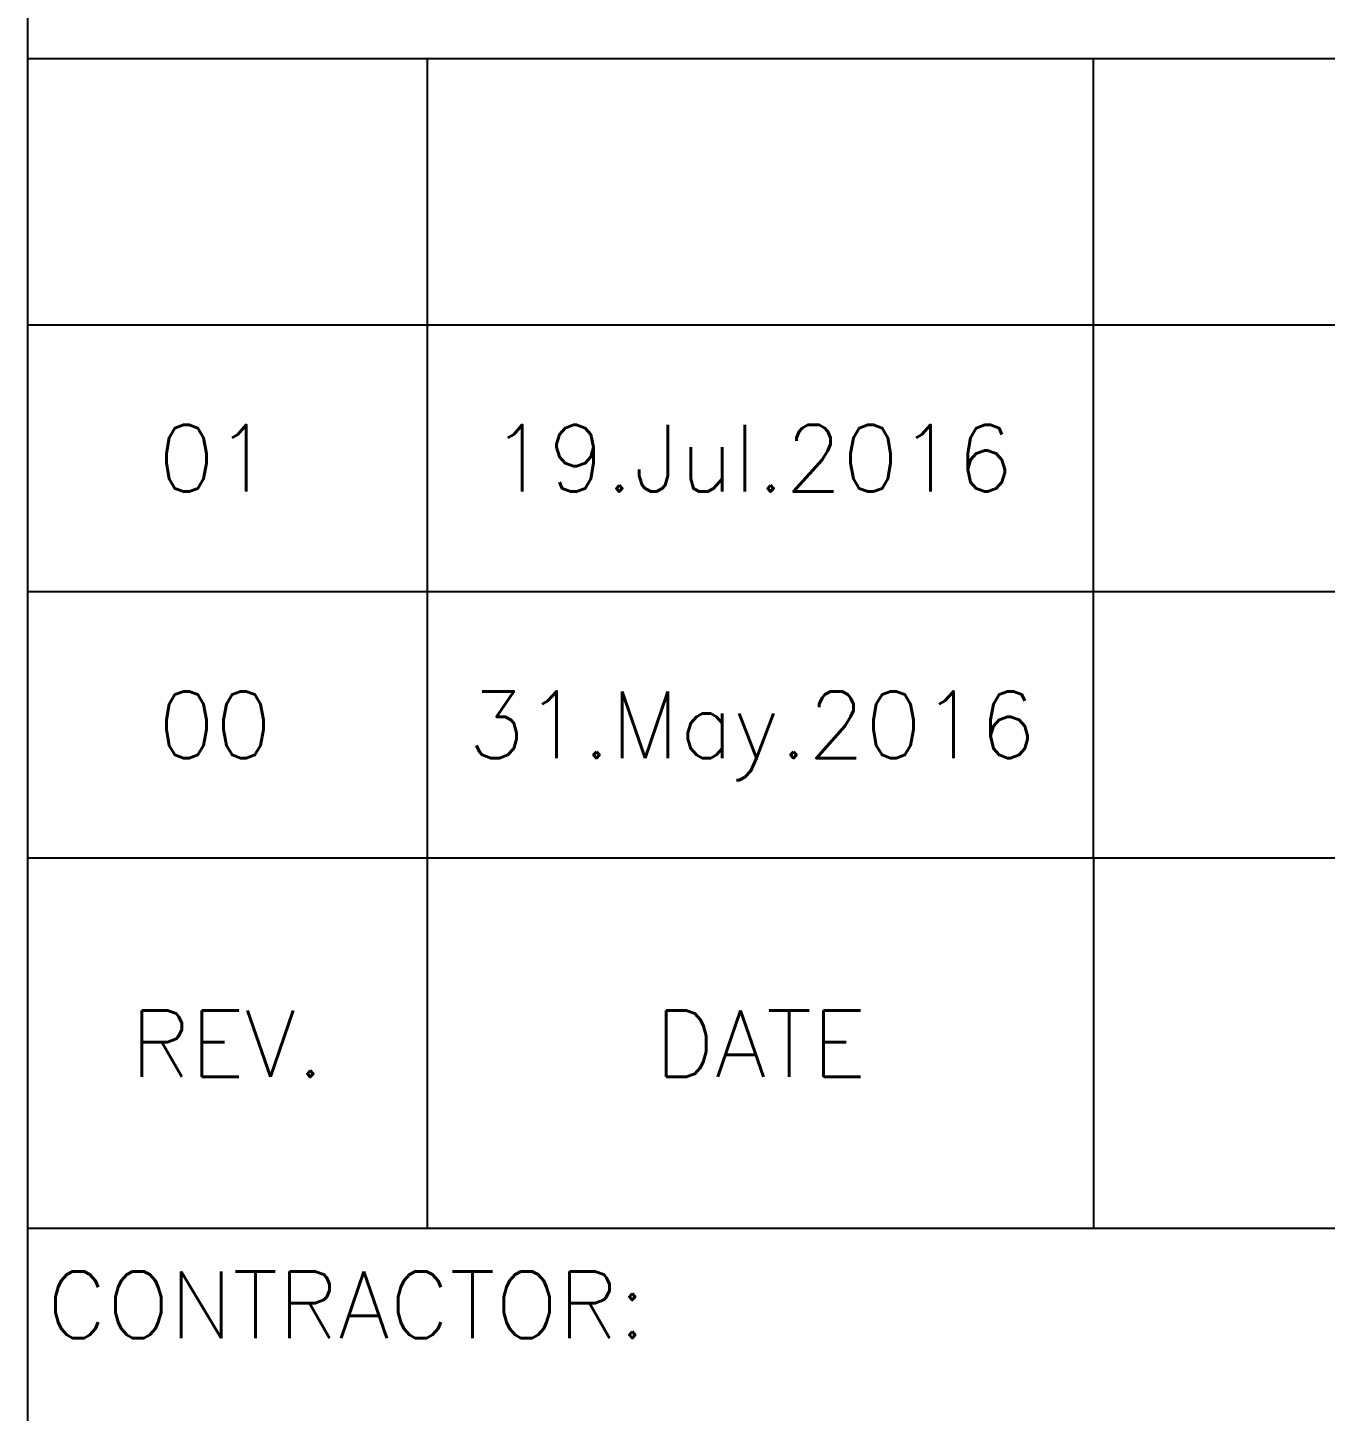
# Model space of a CAD drawing. Header units: inches. Extents: x 212980 to 238967, y -33384 to 2238.
# Drawn here: x 232470 to 233232, y -31379 to -30567 of the extents above; entities that cross this region are included whole.
import ezdxf
from ezdxf.enums import TextEntityAlignment as Align

# ---------------------------------------------------------------- set-up
doc = ezdxf.new("R2010")
doc.units = ezdxf.units.IN
doc.header["$LTSCALE"] = 15
doc.header["$MEASUREMENT"] = 0
doc.layers.add('CADRE', color=5, linetype='Continuous')
doc.styles.add('ROMANS', font='ROMANS.shx')

# ---------------------------------------------------------------- blocks, each defined once
blk = doc.blocks.new('KADR')
at = {"layer": 'CADRE'}
for p, q in [((237747.8, -2730.8), (237747.8, -7100.9)), ((237747.8, -3555.9), (242698.5, -3555.9)), ((238160.4, -3938), (238160.4, -3555.9)), ((238848, -3555.9), (238848, -3938)), ((237747.8, -3938), (242698.5, -3938)), ((237747.8, -3938), (242698.5, -3938))]:
    blk.add_line(p, q, dxfattribs=at)
at = {"layer": 'CADRE', "color": 1}
for p, q in [((237747.8, -2730.8), (242698.5, -2730.8)), ((238160.4, -3555.9), (238160.4, -2730.8)), ((238848, -3555.9), (238848, -2730.8)), ((237747.8, -3005.8), (242698.5, -3005.8)), ((237747.8, -3280.9), (242698.5, -3280.9))]:
    blk.add_line(p, q, dxfattribs=at)
at = {"layer": 'CADRE', "color": 3, "style": 'ROMANS'}
for s, height, p in [('01', 68.76, (237941.1, -3143.4)), ('19.Jul.2016', 68.759, (238495.5, -3143.4)), ('00', 68.76, (237941.1, -3418.4)), ('31.May.2016', 68.759, (238495.5, -3418.4)), ('REV.', 68.76, (237954.1, -3747.6)), ('DATE', 68.76, (238504.2, -3747.6))]:
    blk.add_text(s, height=height, dxfattribs=at).set_placement(p, align=Align.MIDDLE_CENTER)
blk.add_text('CONTRACTOR:', height=68.759, dxfattribs=at).set_placement((237767.7, -4017), align=Align.MIDDLE_LEFT)

msp = doc.modelspace()

# ---------------------------------------------------------------- linework, layer by layer
at = {"color": 5, "ltscale": 200}
msp.add_line((232469.5, -30584.85), (232469.5, -24401.62), dxfattribs=at)

# ---------------------------------------------------------------- block references
at = {"color": 11, "xscale": 0.5689963642128438, "yscale": 0.5689963642128438, "zscale": 0.5689963642128438}
msp.add_blockref('KADR', (97191.84, -29031.04), dxfattribs=at)

doc.saveas('drawing.dxf')
